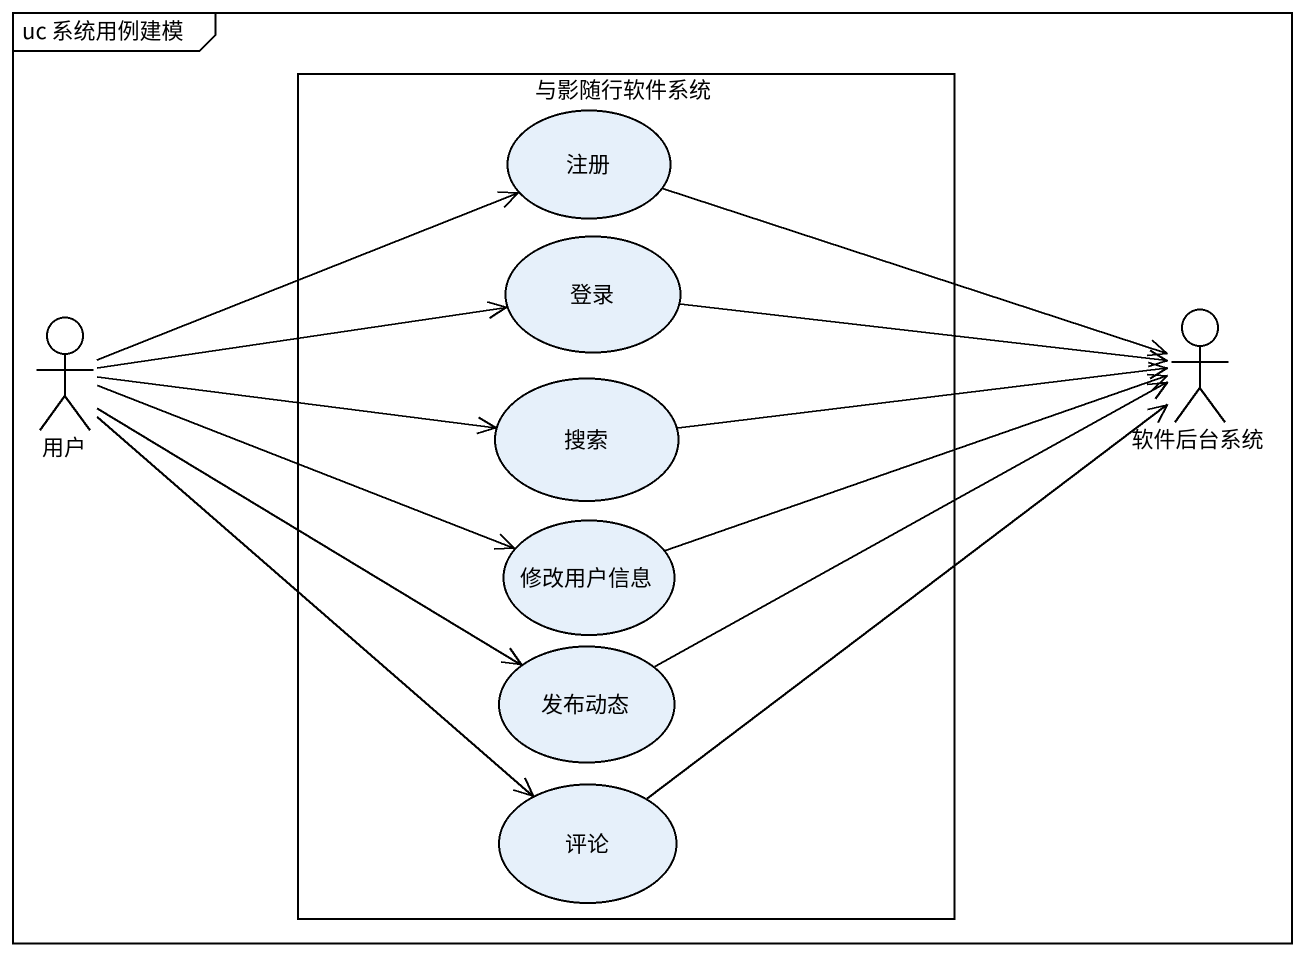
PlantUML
@startuml
mainframe uc 系统用例建模
rectangle 与影随行软件系统 {
  usecase 注册
  usecase 登录
  usecase 搜索
  usecase 修改用户信息
  usecase 发布动态
  usecase 评论
}
actor 用户
actor 软件后台系统
用户 -right-> 注册
用户 -right-> 登录
用户 -right-> 搜索
用户 -right-> 修改用户信息
用户 -right-> 发布动态
用户 --> 评论
软件后台系统 <-left- 注册
软件后台系统 <-left- 登录
软件后台系统 <-left- 搜索
软件后台系统 <-left- 修改用户信息
软件后台系统 <-left- 发布动态
软件后台系统 <-- 评论
@enduml
